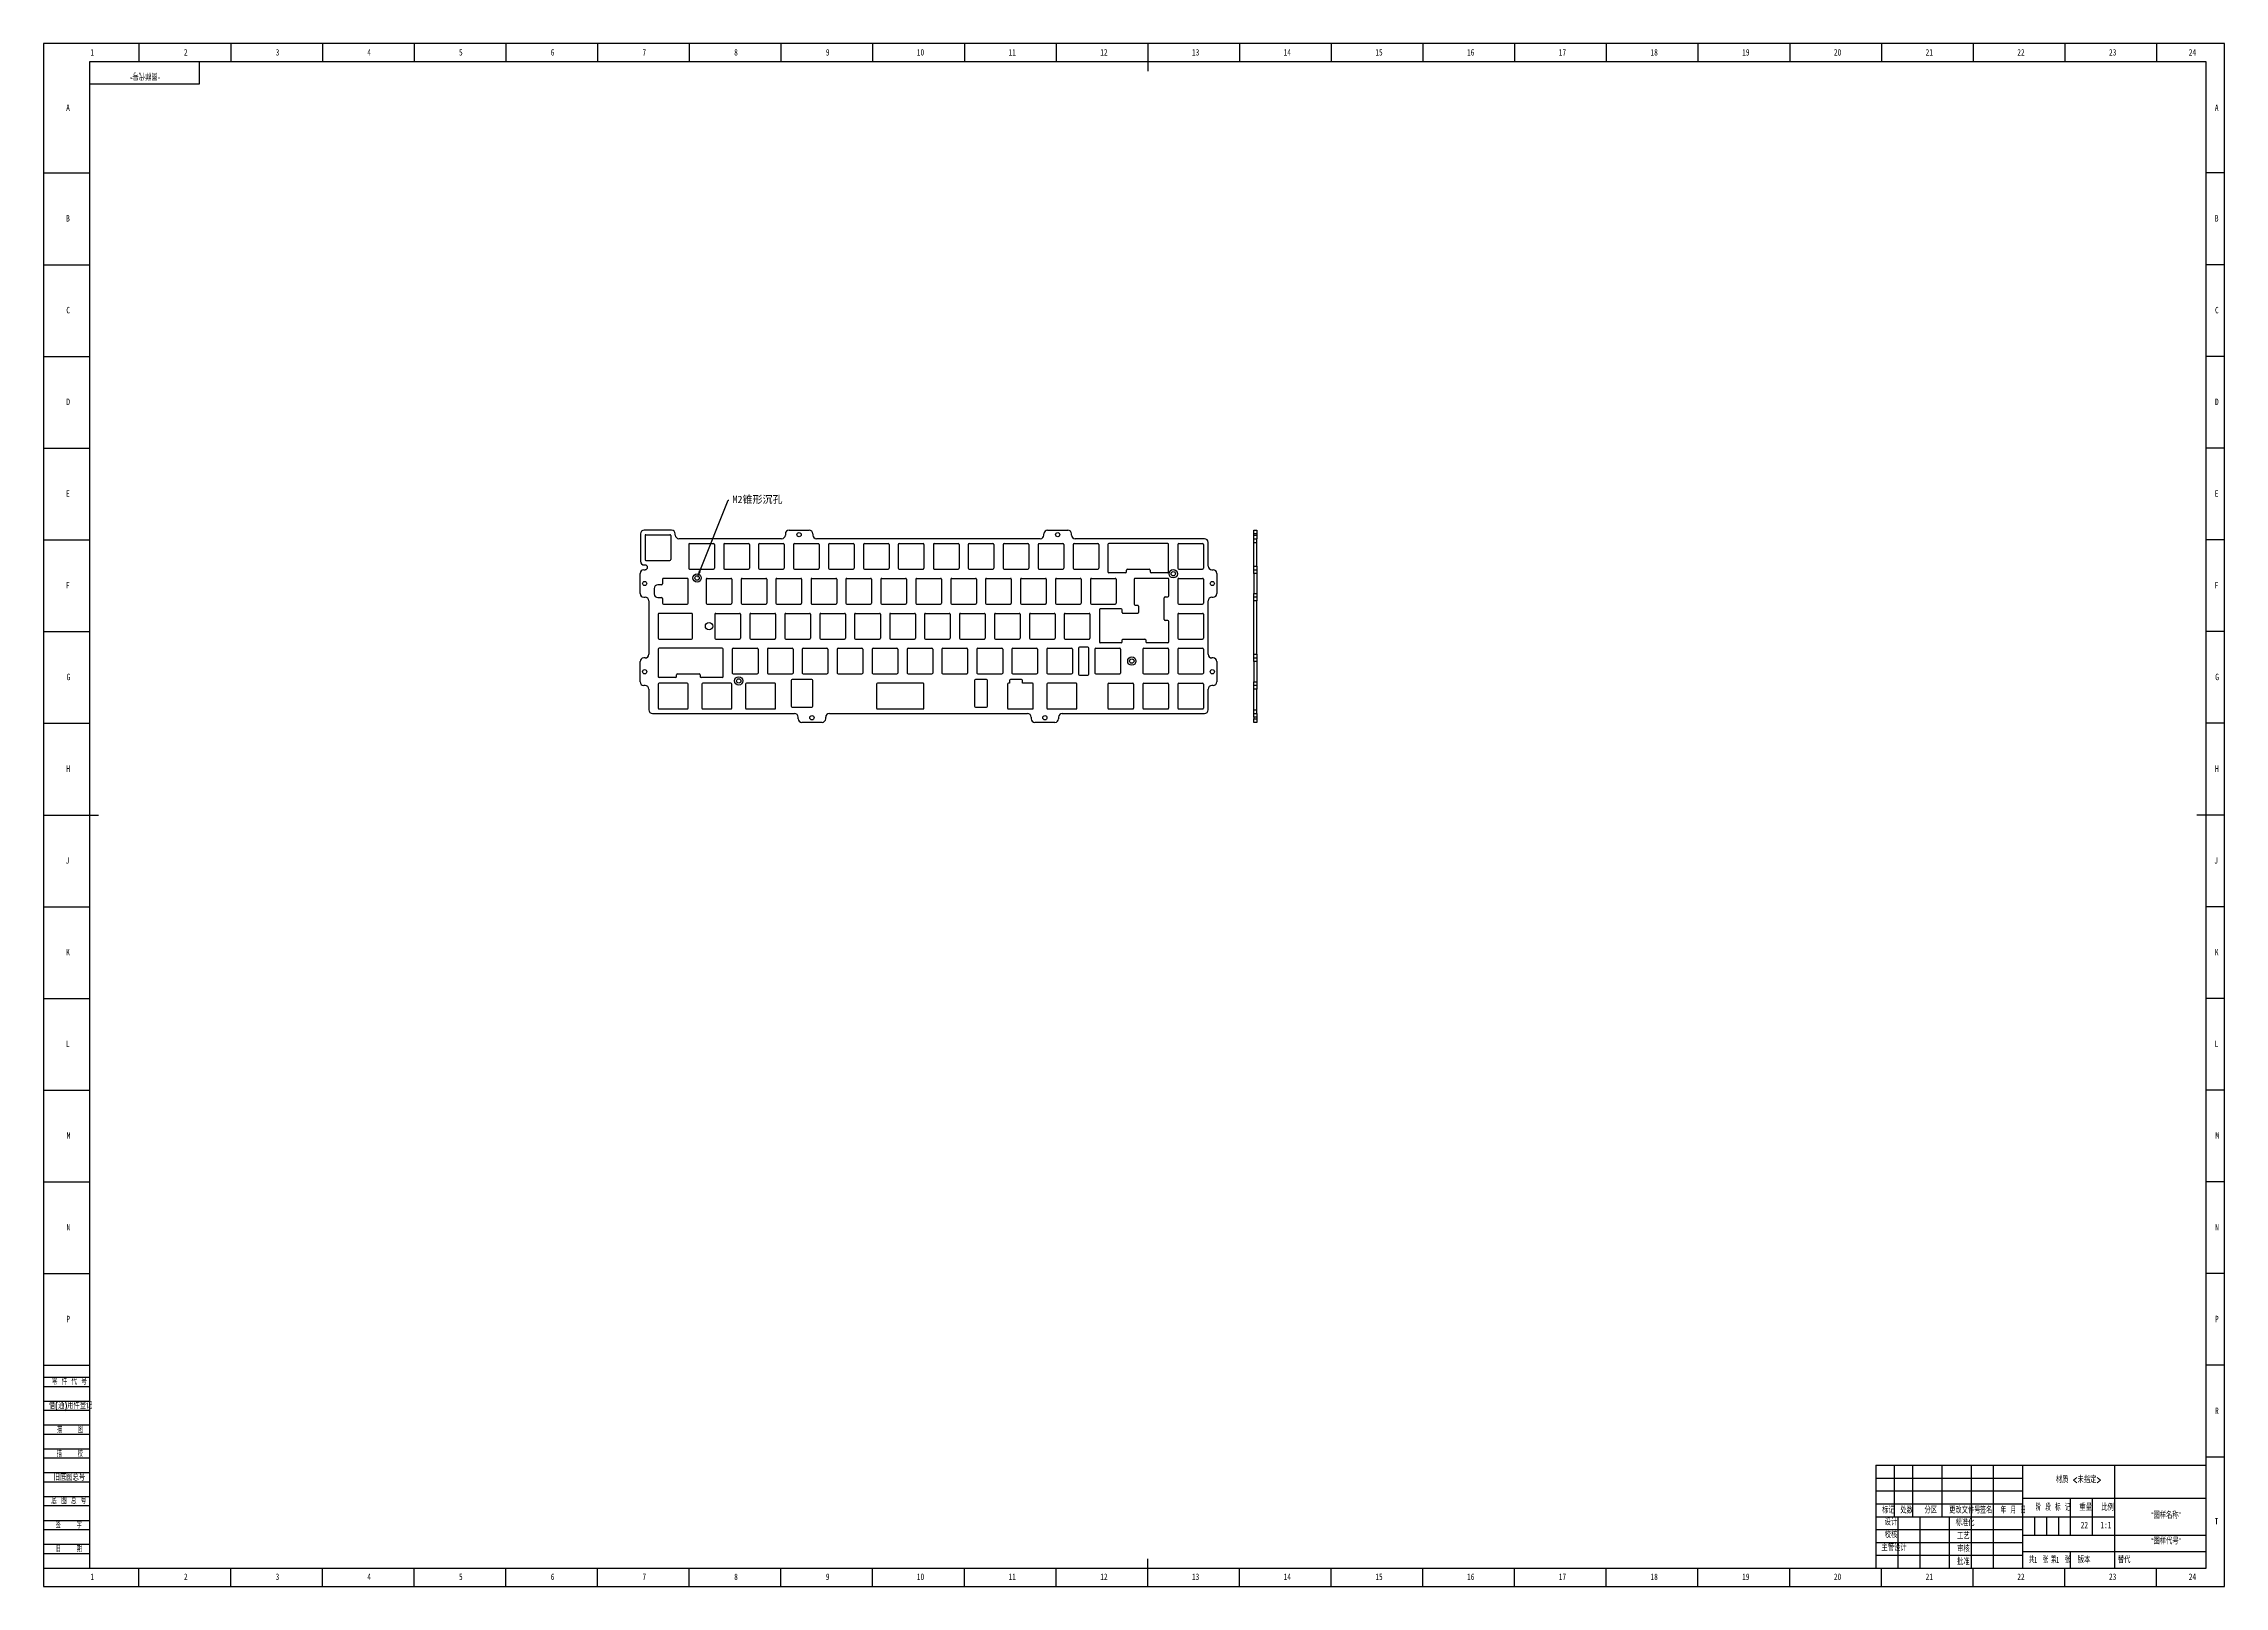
# Model space of a CAD drawing. Header units: millimetres. Extents: x 0 to 1189, y 0 to 841.
import ezdxf
from ezdxf import colors
from ezdxf.entities.mleader import LeaderData, LeaderLine
from ezdxf.math import Vec2, Vec3

# ---------------------------------------------------------------- set-up
doc = ezdxf.new("R2010")
doc.units = ezdxf.units.MM
for name, color, linetype in [('10', 7, 'Continuous'), ('5', 7, 'Continuous'), ('9', 7, 'Continuous'), ('SLD-0', 7, 'Continuous')]:
    doc.layers.add(name, color=color, linetype=linetype)
doc.styles.add('SLDTEXTSTYLE0', font='TXT', dxfattribs={"width": 0.7, "bigfont": 'bigfont'})
doc.styles.add('SLDTEXTSTYLE1', font='TXT', dxfattribs={"width": 0.6, "bigfont": 'bigfont'})
doc.styles.add('SLDTEXTSTYLE2', font='TXT', dxfattribs={"width": 0.614286, "bigfont": 'bigfont'})
doc.styles.add('SLDTEXTSTYLE3', font='TXT', dxfattribs={"width": 0.62, "bigfont": 'bigfont'})
doc.styles.add('SLDTEXTSTYLE4', font='TXT', dxfattribs={"width": 0.566667, "bigfont": 'bigfont'})
doc.styles.add('SLDTEXTSTYLE5', font='TXT', dxfattribs={"width": 0.7})

msp = doc.modelspace()

# ---------------------------------------------------------------- linework, layer by layer
at = {"color": 7, "linetype": 'Continuous', "lineweight": 25}
for p, q in [((325.4, 573.8), (325.4, 558.8)), ((342.4, 575.8), (327.4, 575.8)), ((327.9, 572.8), (327.9, 559.8)), ((328.4, 573.3), (341.4, 573.3)), ((341.9, 572.8), (341.9, 559.8)), ((344.4, 573.1), (344.4, 573.8)), ((402.4, 571.1), (346.4, 571.1)), ((404.4, 573.8), (404.4, 573.1)), ((406.4, 575.8), (417.4, 575.8)), ((419.4, 573.8), (419.4, 573.1)), ((543.4, 571.1), (421.4, 571.1)), ((545.4, 573.1), (545.4, 573.8)), ((547.4, 575.8), (558.4, 575.8)), ((560.4, 573.1), (560.4, 573.8)), ((632.9, 571.1), (562.4, 571.1)), ((659.9, 575.8), (661.4, 575.8)), ((659.9, 573.8), (659.9, 575.8)), ((661.4, 573.8), (659.9, 573.8)), ((659.9, 573.1), (659.9, 573.8)), ((659.9, 573.1), (661.4, 573.1)), ((659.9, 571.1), (659.9, 573.1)), ((659.9, 571.1), (661.4, 571.1)), ((659.9, 569.1), (659.9, 571.1)), ((661.4, 575.8), (661.4, 573.8)), ((661.4, 573.8), (661.4, 573.1)), ((661.4, 573.1), (661.4, 571.1)), ((661.4, 569.1), (661.4, 571.1)), ((328.4, 559.3), (341.4, 559.3)), ((351.7, 568), (351.7, 555)), ((352.2, 568.5), (365.2, 568.5)), ((365.7, 568), (365.7, 555)), ((370.8, 568), (370.8, 555)), ((371.3, 568.5), (384.3, 568.5)), ((384.8, 568), (384.8, 555)), ((389.8, 568), (389.8, 555)), ((390.3, 568.5), (403.3, 568.5)), ((403.8, 568), (403.8, 555)), ((408.9, 568), (408.9, 555)), ((409.4, 568.5), (422.4, 568.5)), ((422.9, 568), (422.9, 555)), ((427.9, 568), (427.9, 555)), ((428.4, 568.5), (441.4, 568.5)), ((441.9, 568), (441.9, 555)), ((447, 568), (447, 555)), ((447.5, 568.5), (460.5, 568.5)), ((461, 568), (461, 555)), ((466, 568), (466, 555)), ((466.5, 568.5), (479.5, 568.5)), ((480, 568), (480, 555)), ((485.1, 568), (485.1, 555)), ((485.6, 568.5), (498.6, 568.5)), ((499.1, 568), (499.1, 555)), ((504.1, 568), (504.1, 555)), ((504.6, 568.5), (517.6, 568.5)), ((518.1, 568), (518.1, 555)), ((523.2, 568), (523.2, 555)), ((523.7, 568.5), (536.7, 568.5)), ((537.2, 568), (537.2, 555)), ((542.2, 568), (542.2, 555)), ((542.7, 568.5), (555.7, 568.5)), ((556.2, 568), (556.2, 555)), ((561.3, 568), (561.3, 555)), ((561.8, 568.5), (574.8, 568.5)), ((575.3, 568), (575.3, 555)), ((580.3, 568), (580.3, 553)), ((612.9, 568.5), (580.8, 568.5)), ((613.4, 553), (613.4, 568)), ((618.4, 568), (618.4, 555)), ((618.9, 568.5), (631.9, 568.5)), ((632.4, 568), (632.4, 555)), ((634.9, 556.2), (634.9, 569.1)), ((659.9, 569.1), (661.4, 569.1)), ((659.9, 556.2), (659.9, 569.1)), ((661.4, 556.2), (661.4, 569.1)), ((325.2, 541.2), (325.2, 552.2)), ((327.2, 554.2), (328, 554.2)), ((327.4, 556.8), (328, 556.8)), ((337.4, 549), (337.4, 546.5)), ((350.9, 549.5), (337.9, 549.5)), ((351.4, 536), (351.4, 549)), ((352.2, 554.5), (365.2, 554.5)), ((361.2, 549), (361.2, 536)), ((361.7, 549.5), (374.7, 549.5)), ((371.3, 554.5), (384.3, 554.5)), ((375.2, 549), (375.2, 536)), ((380.3, 549), (380.3, 536)), ((380.8, 549.5), (393.8, 549.5)), ((390.3, 554.5), (403.3, 554.5)), ((394.3, 549), (394.3, 536)), ((399.3, 549), (399.3, 536)), ((399.8, 549.5), (412.8, 549.5)), ((409.4, 554.5), (422.4, 554.5)), ((413.3, 549), (413.3, 536)), ((418.4, 549), (418.4, 536)), ((418.9, 549.5), (431.9, 549.5)), ((428.4, 554.5), (441.4, 554.5)), ((432.4, 549), (432.4, 536)), ((437.4, 549), (437.4, 536)), ((437.9, 549.5), (450.9, 549.5)), ((447.5, 554.5), (460.5, 554.5)), ((451.4, 549), (451.4, 536)), ((456.5, 549), (456.5, 536)), ((457, 549.5), (470, 549.5)), ((466.5, 554.5), (479.5, 554.5)), ((470.5, 549), (470.5, 536)), ((475.5, 549), (475.5, 536)), ((476, 549.5), (489, 549.5)), ((485.6, 554.5), (498.6, 554.5)), ((489.5, 549), (489.5, 536)), ((494.6, 549), (494.6, 536)), ((495.1, 549.5), (508.1, 549.5)), ((504.6, 554.5), (517.6, 554.5)), ((508.6, 549), (508.6, 536)), ((513.6, 549), (513.6, 536)), ((514.1, 549.5), (527.1, 549.5)), ((523.7, 554.5), (536.7, 554.5)), ((527.6, 549), (527.6, 536)), ((532.7, 549), (532.7, 536)), ((533.2, 549.5), (546.2, 549.5)), ((542.7, 554.5), (555.7, 554.5)), ((546.7, 549), (546.7, 536)), ((551.7, 549), (551.7, 536)), ((552.2, 549.5), (565.2, 549.5)), ((561.8, 554.5), (574.8, 554.5)), ((565.7, 549), (565.7, 536)), ((570.8, 549), (570.8, 536)), ((571.3, 549.5), (584.3, 549.5)), ((589.9, 552.5), (580.8, 552.5)), ((584.8, 549), (584.8, 536)), ((590.4, 553), (590.4, 554)), ((590.9, 554.5), (602.8, 554.5)), ((594.6, 549), (594.6, 535.4)), ((613, 549.5), (595.1, 549.5)), ((603.3, 554), (603.3, 553)), ((612.9, 552.5), (603.8, 552.5)), ((613.5, 539.9), (613.5, 549)), ((618.4, 549), (618.4, 536)), ((618.9, 554.5), (631.9, 554.5)), ((618.9, 549.5), (631.9, 549.5)), ((632.4, 549), (632.4, 536)), ((636.9, 554.2), (637.7, 554.2)), ((639.7, 552.2), (639.7, 541.2)), ((659.9, 556.2), (661.4, 556.2)), ((659.9, 554.2), (659.9, 556.2)), ((659.9, 554.2), (661.4, 554.2)), ((659.9, 552.2), (659.9, 554.2)), ((661.4, 552.2), (659.9, 552.2)), ((659.9, 552.2), (659.9, 541.2)), ((661.4, 556.2), (661.4, 554.2)), ((661.4, 554.2), (661.4, 552.2)), ((661.4, 552.2), (661.4, 541.2)), ((327.2, 539.2), (328, 539.2)), ((330, 537.2), (330, 508.1)), ((332.9, 544), (332.9, 541)), ((336.9, 546), (334.9, 546)), ((334.9, 539), (336.9, 539)), ((337.4, 538.5), (337.4, 536)), ((337.9, 535.5), (350.9, 535.5)), ((361.7, 535.5), (374.7, 535.5)), ((380.8, 535.5), (393.8, 535.5)), ((399.8, 535.5), (412.8, 535.5)), ((418.9, 535.5), (431.9, 535.5)), ((437.9, 535.5), (450.9, 535.5)), ((457, 535.5), (470, 535.5)), ((476, 535.5), (489, 535.5)), ((495.1, 535.5), (508.1, 535.5)), ((514.1, 535.5), (527.1, 535.5)), ((533.2, 535.5), (546.2, 535.5)), ((552.2, 535.5), (565.2, 535.5)), ((571.3, 535.5), (584.3, 535.5)), ((611, 527), (611, 538.9)), ((611.5, 539.4), (613, 539.4)), ((618.9, 535.5), (631.9, 535.5)), ((634.9, 508.1), (634.9, 537.2)), ((636.9, 539.2), (637.7, 539.2)), ((659.9, 541.2), (661.4, 541.2)), ((659.9, 539.2), (659.9, 541.2)), ((661.4, 539.2), (659.9, 539.2)), ((659.9, 537.2), (659.9, 539.2)), ((661.4, 537.2), (659.9, 537.2)), ((659.9, 508.1), (659.9, 537.2)), ((661.4, 541.2), (661.4, 539.2)), ((661.4, 539.2), (661.4, 537.2)), ((661.4, 508.1), (661.4, 537.2)), ((335.1, 529.9), (335.1, 516.9)), ((353.3, 530.4), (335.6, 530.4)), ((353.8, 516.9), (353.8, 529.9)), ((366, 529.9), (366, 516.9)), ((366.5, 530.4), (379.5, 530.4)), ((380, 529.9), (380, 516.9)), ((385.1, 529.9), (385.1, 516.9)), ((385.6, 530.4), (398.6, 530.4)), ((399.1, 529.9), (399.1, 516.9)), ((404.1, 529.9), (404.1, 516.9)), ((404.6, 530.4), (417.6, 530.4)), ((418.1, 529.9), (418.1, 516.9)), ((423.2, 529.9), (423.2, 516.9)), ((423.7, 530.4), (436.7, 530.4)), ((437.2, 529.9), (437.2, 516.9)), ((442.2, 529.9), (442.2, 516.9)), ((442.7, 530.4), (455.7, 530.4)), ((456.2, 529.9), (456.2, 516.9)), ((461.3, 529.9), (461.3, 516.9)), ((461.8, 530.4), (474.8, 530.4)), ((475.3, 529.9), (475.3, 516.9)), ((480.3, 529.9), (480.3, 516.9)), ((480.8, 530.4), (493.8, 530.4)), ((494.3, 529.9), (494.3, 516.9)), ((499.4, 529.9), (499.4, 516.9)), ((499.9, 530.4), (512.9, 530.4)), ((513.4, 529.9), (513.4, 516.9)), ((518.4, 529.9), (518.4, 516.9)), ((518.9, 530.4), (531.9, 530.4)), ((532.4, 529.9), (532.4, 516.9)), ((537.5, 529.9), (537.5, 516.9)), ((538, 530.4), (551, 530.4)), ((551.5, 529.9), (551.5, 516.9)), ((556.5, 529.9), (556.5, 516.9)), ((557, 530.4), (570, 530.4)), ((570.5, 529.9), (570.5, 516.9)), ((575.6, 532.4), (575.6, 514.9)), ((587.5, 532.9), (576.1, 532.9)), ((588, 530.9), (588, 532.4)), ((596.5, 530.4), (588.5, 530.4)), ((595.1, 534.9), (596.5, 534.9)), ((597, 534.4), (597, 530.9)), ((613, 526.5), (611.5, 526.5)), ((613.5, 514.9), (613.5, 526)), ((618.4, 529.9), (618.4, 516.9)), ((618.9, 530.4), (631.9, 530.4)), ((632.4, 529.9), (632.4, 516.9)), ((335.6, 516.4), (353.3, 516.4)), ((370, 511.4), (335.6, 511.4)), ((366.5, 516.4), (379.5, 516.4)), ((376, 511.4), (389, 511.4)), ((385.6, 516.4), (398.6, 516.4)), ((395.1, 511.4), (408.1, 511.4)), ((404.6, 516.4), (417.6, 516.4)), ((414.1, 511.4), (427.1, 511.4)), ((423.7, 516.4), (436.7, 516.4)), ((433.2, 511.4), (446.2, 511.4)), ((442.7, 516.4), (455.7, 516.4)), ((452.2, 511.4), (465.2, 511.4)), ((461.8, 516.4), (474.8, 516.4)), ((471.3, 511.4), (484.3, 511.4)), ((480.8, 516.4), (493.8, 516.4)), ((490.3, 511.4), (503.3, 511.4)), ((499.9, 516.4), (512.9, 516.4)), ((509.4, 511.4), (522.4, 511.4)), ((518.9, 516.4), (531.9, 516.4)), ((528.4, 511.4), (541.4, 511.4)), ((538, 516.4), (551, 516.4)), ((547.5, 511.4), (560.5, 511.4)), ((557, 516.4), (570, 516.4)), ((564.3, 511.4), (564.3, 497.3)), ((569.3, 511.9), (564.8, 511.9)), ((569.8, 497.3), (569.8, 511.4)), ((573.7, 511.4), (586.7, 511.4)), ((587.5, 514.4), (576.1, 514.4)), ((588, 514.9), (588, 515.9)), ((588.5, 516.4), (600.4, 516.4)), ((599.9, 511.4), (612.9, 511.4)), ((600.9, 515.9), (600.9, 514.9)), ((613, 514.4), (601.4, 514.4)), ((618.9, 516.4), (631.9, 516.4)), ((618.9, 511.4), (631.9, 511.4)), ((325.2, 493.1), (325.2, 504.1)), ((328, 506.1), (327.2, 506.1)), ((335.1, 510.9), (335.1, 495.9)), ((370.5, 495.9), (370.5, 510.9)), ((375.5, 510.9), (375.5, 497.9)), ((389.5, 510.9), (389.5, 497.9)), ((394.6, 510.9), (394.6, 497.9)), ((408.6, 510.9), (408.6, 497.9)), ((413.6, 510.9), (413.6, 497.9)), ((427.6, 510.9), (427.6, 497.9)), ((432.7, 510.9), (432.7, 497.9)), ((446.7, 510.9), (446.7, 497.9)), ((451.7, 510.9), (451.7, 497.9)), ((465.7, 510.9), (465.7, 497.9)), ((470.8, 510.9), (470.8, 497.9)), ((484.8, 510.9), (484.8, 497.9)), ((489.8, 510.9), (489.8, 497.9)), ((503.8, 510.9), (503.8, 497.9)), ((508.9, 510.9), (508.9, 497.9)), ((522.9, 510.9), (522.9, 497.9)), ((527.9, 510.9), (527.9, 497.9)), ((541.9, 510.9), (541.9, 497.9)), ((547, 510.9), (547, 497.9)), ((561, 510.9), (561, 497.9)), ((573.2, 510.9), (573.2, 497.9)), ((587.2, 510.9), (587.2, 497.9)), ((599.4, 510.9), (599.4, 497.9)), ((613.4, 510.9), (613.4, 497.9)), ((618.4, 510.9), (618.4, 497.9)), ((632.4, 510.9), (632.4, 497.9)), ((637.7, 506.1), (636.9, 506.1)), ((639.7, 504.1), (639.7, 493.1)), ((659.9, 508.1), (661.4, 508.1)), ((659.9, 506.1), (659.9, 508.1)), ((659.9, 506.1), (661.4, 506.1)), ((659.9, 504.1), (659.9, 506.1)), ((661.4, 504.1), (659.9, 504.1)), ((659.9, 504.1), (659.9, 493.1)), ((661.4, 508.1), (661.4, 506.1)), ((661.4, 506.1), (661.4, 504.1)), ((661.4, 504.1), (661.4, 493.1)), ((328, 491.1), (327.2, 491.1)), ((330, 489.1), (330, 477.8)), ((335.1, 491.8), (335.1, 478.8)), ((344.6, 495.4), (335.6, 495.4)), ((350.9, 492.3), (335.6, 492.3)), ((345.1, 495.9), (345.1, 496.9)), ((345.6, 497.4), (357.5, 497.4)), ((351.4, 478.8), (351.4, 491.8)), ((358, 496.9), (358, 495.9)), ((370, 495.4), (358.5, 495.4)), ((358.9, 491.8), (358.9, 478.8)), ((374.7, 492.3), (359.4, 492.3)), ((375.2, 478.8), (375.2, 491.8)), ((376, 497.4), (389, 497.4)), ((382.7, 491.8), (382.7, 478.8)), ((398.6, 492.3), (383.2, 492.3)), ((395.1, 497.4), (408.1, 497.4)), ((399.1, 478.8), (399.1, 491.8)), ((407.6, 493.8), (407.6, 479.8)), ((418.9, 494.3), (408.1, 494.3)), ((414.1, 497.4), (427.1, 497.4)), ((419.4, 479.8), (419.4, 493.8)), ((433.2, 497.4), (446.2, 497.4)), ((452.2, 497.4), (465.2, 497.4)), ((454.1, 491.8), (454.1, 478.8)), ((479.5, 492.3), (454.6, 492.3)), ((471.3, 497.4), (484.3, 497.4)), ((480, 478.8), (480, 491.8)), ((490.3, 497.4), (503.3, 497.4)), ((507.6, 493.8), (507.6, 479.8)), ((514.1, 494.3), (508.1, 494.3)), ((509.4, 497.4), (522.4, 497.4)), ((514.6, 479.8), (514.6, 493.8)), ((525.6, 491.8), (525.6, 478.8)), ((526.7, 492.3), (526.1, 492.3)), ((526.7, 493.8), (526.7, 492.3)), ((533.2, 494.3), (527.2, 494.3)), ((528.4, 497.4), (541.4, 497.4)), ((533.7, 492.3), (533.7, 493.8)), ((539.1, 492.3), (533.7, 492.3)), ((539.6, 478.8), (539.6, 491.8)), ((547, 491.8), (547, 478.8)), ((547.5, 497.4), (560.5, 497.4)), ((562.9, 492.3), (547.5, 492.3)), ((563.4, 478.8), (563.4, 491.8)), ((564.8, 496.8), (569.3, 496.8)), ((573.7, 497.4), (586.7, 497.4)), ((580.3, 491.8), (580.3, 478.8)), ((580.8, 492.3), (593.8, 492.3)), ((594.3, 491.8), (594.3, 478.8)), ((599.4, 491.8), (599.4, 478.8)), ((599.9, 497.4), (612.9, 497.4)), ((599.9, 492.3), (612.9, 492.3)), ((613.4, 491.8), (613.4, 478.8)), ((618.4, 491.8), (618.4, 478.8)), ((618.9, 497.4), (631.9, 497.4)), ((618.9, 492.3), (631.9, 492.3)), ((632.4, 491.8), (632.4, 478.8)), ((634.9, 477.8), (634.9, 489.1)), ((637.7, 491.1), (636.9, 491.1)), ((659.9, 493.1), (661.4, 493.1)), ((659.9, 491.1), (659.9, 493.1)), ((661.4, 491.1), (659.9, 491.1)), ((659.9, 489.1), (659.9, 491.1)), ((661.4, 489.1), (659.9, 489.1)), ((659.9, 477.8), (659.9, 489.1)), ((661.4, 493.1), (661.4, 491.1)), ((661.4, 491.1), (661.4, 489.1)), ((661.4, 477.8), (661.4, 489.1)), ((332, 475.8), (409.4, 475.8)), ((335.6, 478.3), (350.9, 478.3)), ((359.4, 478.3), (374.7, 478.3)), ((383.2, 478.3), (398.6, 478.3)), ((408.1, 479.3), (418.9, 479.3)), ((428.4, 475.8), (536.4, 475.8)), ((454.6, 478.3), (479.5, 478.3)), ((508.1, 479.3), (514.1, 479.3)), ((526.1, 478.3), (539.1, 478.3)), ((547.5, 478.3), (562.9, 478.3)), ((555.4, 475.8), (632.9, 475.8)), ((580.8, 478.3), (593.8, 478.3)), ((599.9, 478.3), (612.9, 478.3)), ((618.9, 478.3), (631.9, 478.3)), ((659.9, 477.8), (661.4, 477.8)), ((659.9, 475.8), (659.9, 477.8)), ((659.9, 475.8), (661.4, 475.8)), ((659.9, 473.8), (659.9, 475.8)), ((661.4, 475.8), (661.4, 477.8)), ((661.4, 475.8), (661.4, 473.8)), ((411.4, 473), (411.4, 473.8)), ((424.4, 471), (413.4, 471)), ((426.4, 473), (426.4, 473.8)), ((538.4, 473.8), (538.4, 473)), ((551.4, 471), (540.4, 471)), ((553.4, 473.8), (553.4, 473)), ((661.4, 473.8), (659.9, 473.8)), ((659.9, 473.8), (659.9, 473)), ((659.9, 473), (661.4, 473)), ((659.9, 471), (659.9, 473)), ((661.4, 471), (659.9, 471)), ((661.4, 473.8), (661.4, 473)), ((661.4, 473), (661.4, 471))]:
    msp.add_line(p, q, dxfattribs=at)
for centre, radius in [((411.9, 573.3), 1.15), ((552.9, 573.3), 1.15), ((327.7, 546.7), 1.15), ((356.3, 549.7), 2.25), ((356.3, 549.7), 1.2), ((615.9, 552), 2.25), ((615.9, 552), 1.2), ((637.2, 546.7), 1.15), ((362.8, 523.4), 2), ((327.7, 498.6), 1.15), ((593.3, 504.4), 2.25), ((593.3, 504.4), 1.2), ((637.2, 498.6), 1.15), ((379, 493.6), 2.25), ((379, 493.6), 1.2), ((418.9, 473.5), 1.15), ((545.9, 473.5), 1.15)]:
    msp.add_circle(centre, radius, dxfattribs=at)
for centre, radius, start, end in [((327.4, 573.8), 2, 90, 180), ((328.4, 572.8), 0.5, 90, 180), ((341.4, 572.8), 0.5, 0, 90), ((342.4, 573.8), 2, 0, 90), ((346.4, 573.1), 2, 180, 270), ((402.4, 573.1), 2, 270, 0), ((406.4, 573.8), 2, 90, 180), ((417.4, 573.8), 2, 0, 90), ((421.4, 573.1), 2, 180, 270), ((543.4, 573.1), 2, 270, 0), ((547.4, 573.8), 2, 90, 180), ((558.4, 573.8), 2, 0, 90), ((562.4, 573.1), 2, 180, 270), ((632.9, 569.1), 2, 0, 90), ((328.4, 559.8), 0.5, 180, 270), ((341.4, 559.8), 0.5, 270, 0), ((352.2, 568), 0.5, 90, 180), ((365.2, 568), 0.5, 0, 90), ((371.3, 568), 0.5, 90, 180), ((384.3, 568), 0.5, 0, 90), ((390.3, 568), 0.5, 90, 180), ((403.3, 568), 0.5, 0, 90), ((409.4, 568), 0.5, 90, 180), ((422.4, 568), 0.5, 0, 90), ((428.4, 568), 0.5, 90, 180), ((441.4, 568), 0.5, 0, 90), ((447.5, 568), 0.5, 90, 180), ((460.5, 568), 0.5, 0, 90), ((466.5, 568), 0.5, 90, 180), ((479.5, 568), 0.5, 0, 90), ((485.6, 568), 0.5, 90, 180), ((498.6, 568), 0.5, 0, 90), ((504.6, 568), 0.5, 90, 180), ((517.6, 568), 0.5, 0, 90), ((523.7, 568), 0.5, 90, 180), ((536.7, 568), 0.5, 0, 90), ((542.7, 568), 0.5, 90, 180), ((555.7, 568), 0.5, 0, 90), ((561.8, 568), 0.5, 90, 180), ((574.8, 568), 0.5, 0, 90), ((580.8, 568), 0.5, 90, 180), ((612.9, 568), 0.5, 0, 90), ((618.9, 568), 0.5, 90, 180), ((631.9, 568), 0.5, 0, 90), ((327.2, 552.2), 2, 90, 180), ((327.4, 558.8), 2, 180, 270), ((328, 555.5), 1.26, 270, 90), ((337.9, 549), 0.5, 90, 180), ((350.9, 549), 0.5, 0, 90), ((352.2, 555), 0.5, 180, 270), ((361.7, 549), 0.5, 90, 180), ((365.2, 555), 0.5, 270, 0), ((371.3, 555), 0.5, 180, 270), ((374.7, 549), 0.5, 0, 90), ((380.8, 549), 0.5, 90, 180), ((384.3, 555), 0.5, 270, 0), ((390.3, 555), 0.5, 180, 270), ((393.8, 549), 0.5, 0, 90), ((399.8, 549), 0.5, 90, 180), ((403.3, 555), 0.5, 270, 0), ((409.4, 555), 0.5, 180, 270), ((412.8, 549), 0.5, 0, 90), ((418.9, 549), 0.5, 90, 180), ((422.4, 555), 0.5, 270, 0), ((428.4, 555), 0.5, 180, 270), ((431.9, 549), 0.5, 0, 90), ((437.9, 549), 0.5, 90, 180), ((441.4, 555), 0.5, 270, 0), ((447.5, 555), 0.5, 180, 270), ((450.9, 549), 0.5, 0, 90), ((457, 549), 0.5, 90, 180), ((460.5, 555), 0.5, 270, 0), ((466.5, 555), 0.5, 180, 270), ((470, 549), 0.5, 0, 90), ((476, 549), 0.5, 90, 180), ((479.5, 555), 0.5, 270, 0), ((485.6, 555), 0.5, 180, 270), ((489, 549), 0.5, 0, 90), ((495.1, 549), 0.5, 90, 180), ((498.6, 555), 0.5, 270, 0), ((504.6, 555), 0.5, 180, 270), ((508.1, 549), 0.5, 0, 90), ((514.1, 549), 0.5, 90, 180), ((517.6, 555), 0.5, 270, 0), ((523.7, 555), 0.5, 180, 270), ((527.1, 549), 0.5, 0, 90), ((533.2, 549), 0.5, 90, 180), ((536.7, 555), 0.5, 270, 0), ((542.7, 555), 0.5, 180, 270), ((546.2, 549), 0.5, 0, 90), ((552.2, 549), 0.5, 90, 180), ((555.7, 555), 0.5, 270, 0), ((561.8, 555), 0.5, 180, 270), ((565.2, 549), 0.5, 0, 90), ((571.3, 549), 0.5, 90, 180), ((574.8, 555), 0.5, 270, 0), ((580.8, 553), 0.5, 180, 270), ((584.3, 549), 0.5, 0, 90), ((589.9, 553), 0.5, 270, 0), ((590.9, 554), 0.5, 90, 180), ((595.1, 549), 0.5, 90, 180), ((602.8, 554), 0.5, 0, 90), ((603.8, 553), 0.5, 180, 270), ((612.9, 553), 0.5, 270, 0), ((613, 549), 0.5, 0, 90), ((618.9, 555), 0.5, 180, 270), ((618.9, 549), 0.5, 90, 180), ((631.9, 555), 0.5, 270, 0), ((631.9, 549), 0.5, 0, 90), ((636.9, 556.2), 2, 180, 270), ((637.7, 552.2), 2, 0, 90), ((327.2, 541.2), 2, 180, 270), ((328, 537.2), 2, 0, 90), ((334.9, 544), 2, 90, 180), ((334.9, 541), 2, 180, 270), ((336.9, 546.5), 0.5, 270, 0), ((336.9, 538.5), 0.5, 0, 90), ((337.9, 536), 0.5, 180, 270), ((350.9, 536), 0.5, 270, 0), ((361.7, 536), 0.5, 180, 270), ((374.7, 536), 0.5, 270, 0), ((380.8, 536), 0.5, 180, 270), ((393.8, 536), 0.5, 270, 0), ((399.8, 536), 0.5, 180, 270), ((412.8, 536), 0.5, 270, 0), ((418.9, 536), 0.5, 180, 270), ((431.9, 536), 0.5, 270, 0), ((437.9, 536), 0.5, 180, 270), ((450.9, 536), 0.5, 270, 0), ((457, 536), 0.5, 180, 270), ((470, 536), 0.5, 270, 0), ((476, 536), 0.5, 180, 270), ((489, 536), 0.5, 270, 0), ((495.1, 536), 0.5, 180, 270), ((508.1, 536), 0.5, 270, 0), ((514.1, 536), 0.5, 180, 270), ((527.1, 536), 0.5, 270, 0), ((533.2, 536), 0.5, 180, 270), ((546.2, 536), 0.5, 270, 0), ((552.2, 536), 0.5, 180, 270), ((565.2, 536), 0.5, 270, 0), ((571.3, 536), 0.5, 180, 270), ((584.3, 536), 0.5, 270, 0), ((595.1, 535.4), 0.5, 180, 270), ((611.5, 538.9), 0.5, 90, 180), ((613, 539.9), 0.5, 270, 0), ((618.9, 536), 0.5, 180, 270), ((631.9, 536), 0.5, 270, 0), ((636.9, 537.2), 2, 90, 180), ((637.7, 541.2), 2, 270, 0), ((335.6, 529.9), 0.5, 90, 180), ((353.3, 529.9), 0.5, 0, 90), ((366.5, 529.9), 0.5, 90, 180), ((379.5, 529.9), 0.5, 0, 90), ((385.6, 529.9), 0.5, 90, 180), ((398.6, 529.9), 0.5, 0, 90), ((404.6, 529.9), 0.5, 90, 180), ((417.6, 529.9), 0.5, 0, 90), ((423.7, 529.9), 0.5, 90, 180), ((436.7, 529.9), 0.5, 0, 90), ((442.7, 529.9), 0.5, 90, 180), ((455.7, 529.9), 0.5, 0, 90), ((461.8, 529.9), 0.5, 90, 180), ((474.8, 529.9), 0.5, 0, 90), ((480.8, 529.9), 0.5, 90, 180), ((493.8, 529.9), 0.5, 0, 90), ((499.9, 529.9), 0.5, 90, 180), ((512.9, 529.9), 0.5, 0, 90), ((518.9, 529.9), 0.5, 90, 180), ((531.9, 529.9), 0.5, 0, 90), ((538, 529.9), 0.5, 90, 180), ((551, 529.9), 0.5, 0, 90), ((557, 529.9), 0.5, 90, 180), ((570, 529.9), 0.5, 0, 90), ((576.1, 532.4), 0.5, 90, 180), ((587.5, 532.4), 0.5, 0, 90), ((588.5, 530.9), 0.5, 180, 270), ((596.5, 534.4), 0.5, 0, 90), ((596.5, 530.9), 0.5, 270, 0), ((611.5, 527), 0.5, 180, 270), ((613, 526), 0.5, 0, 90), ((618.9, 529.9), 0.5, 90, 180), ((631.9, 529.9), 0.5, 0, 90), ((335.6, 516.9), 0.5, 180, 270), ((335.6, 510.9), 0.5, 90, 180), ((353.3, 516.9), 0.5, 270, 0), ((366.5, 516.9), 0.5, 180, 270), ((370, 510.9), 0.5, 0, 90), ((376, 510.9), 0.5, 90, 180), ((379.5, 516.9), 0.5, 270, 0), ((385.6, 516.9), 0.5, 180, 270), ((389, 510.9), 0.5, 0, 90), ((395.1, 510.9), 0.5, 90, 180), ((398.6, 516.9), 0.5, 270, 0), ((404.6, 516.9), 0.5, 180, 270), ((408.1, 510.9), 0.5, 0, 90), ((414.1, 510.9), 0.5, 90, 180), ((417.6, 516.9), 0.5, 270, 0), ((423.7, 516.9), 0.5, 180, 270), ((427.1, 510.9), 0.5, 0, 90), ((433.2, 510.9), 0.5, 90, 180), ((436.7, 516.9), 0.5, 270, 0), ((442.7, 516.9), 0.5, 180, 270), ((446.2, 510.9), 0.5, 0, 90), ((452.2, 510.9), 0.5, 90, 180), ((455.7, 516.9), 0.5, 270, 0), ((461.8, 516.9), 0.5, 180, 270), ((465.2, 510.9), 0.5, 0, 90), ((471.3, 510.9), 0.5, 90, 180), ((474.8, 516.9), 0.5, 270, 0), ((480.8, 516.9), 0.5, 180, 270), ((484.3, 510.9), 0.5, 0, 90), ((490.3, 510.9), 0.5, 90, 180), ((493.8, 516.9), 0.5, 270, 0), ((499.9, 516.9), 0.5, 180, 270), ((503.3, 510.9), 0.5, 0, 90), ((509.4, 510.9), 0.5, 90, 180), ((512.9, 516.9), 0.5, 270, 0), ((518.9, 516.9), 0.5, 180, 270), ((522.4, 510.9), 0.5, 0, 90), ((528.4, 510.9), 0.5, 90, 180), ((531.9, 516.9), 0.5, 270, 0), ((538, 516.9), 0.5, 180, 270), ((541.4, 510.9), 0.5, 0, 90), ((547.5, 510.9), 0.5, 90, 180), ((551, 516.9), 0.5, 270, 0), ((557, 516.9), 0.5, 180, 270), ((560.5, 510.9), 0.5, 0, 90), ((564.8, 511.4), 0.5, 90, 180), ((569.3, 511.4), 0.5, 0, 90), ((570, 516.9), 0.5, 270, 0), ((573.7, 510.9), 0.5, 90, 180), ((576.1, 514.9), 0.5, 180, 270), ((586.7, 510.9), 0.5, 0, 90), ((587.5, 514.9), 0.5, 270, 0), ((588.5, 515.9), 0.5, 90, 180), ((599.9, 510.9), 0.5, 90, 180), ((600.4, 515.9), 0.5, 0, 90), ((601.4, 514.9), 0.5, 180, 270), ((612.9, 510.9), 0.5, 0, 90), ((613, 514.9), 0.5, 270, 0), ((618.9, 516.9), 0.5, 180, 270), ((618.9, 510.9), 0.5, 90, 180), ((631.9, 516.9), 0.5, 270, 0), ((631.9, 510.9), 0.5, 0, 90), ((327.2, 504.1), 2, 90, 180), ((328, 508.1), 2, 270, 0), ((636.9, 508.1), 2, 180, 270), ((637.7, 504.1), 2, 0, 90), ((327.2, 493.1), 2, 180, 270), ((328, 489.1), 2, 0, 90), ((335.6, 495.9), 0.5, 180, 270), ((335.6, 491.8), 0.5, 90, 180), ((344.6, 495.9), 0.5, 270, 0), ((345.6, 496.9), 0.5, 90, 180), ((350.9, 491.8), 0.5, 0, 90), ((357.5, 496.9), 0.5, 0, 90), ((358.5, 495.9), 0.5, 180, 270), ((359.4, 491.8), 0.5, 90, 180), ((370, 495.9), 0.5, 270, 0), ((374.7, 491.8), 0.5, 0, 90), ((376, 497.9), 0.5, 180, 270), ((383.2, 491.8), 0.5, 90, 180), ((389, 497.9), 0.5, 270, 0), ((395.1, 497.9), 0.5, 180, 270), ((398.6, 491.8), 0.5, 0, 90), ((408.1, 493.8), 0.5, 90, 180), ((408.1, 497.9), 0.5, 270, 0), ((414.1, 497.9), 0.5, 180, 270), ((418.9, 493.8), 0.5, 0, 90), ((427.1, 497.9), 0.5, 270, 0), ((433.2, 497.9), 0.5, 180, 270), ((446.2, 497.9), 0.5, 270, 0), ((452.2, 497.9), 0.5, 180, 270), ((454.6, 491.8), 0.5, 90, 180), ((465.2, 497.9), 0.5, 270, 0), ((471.3, 497.9), 0.5, 180, 270), ((479.5, 491.8), 0.5, 0, 90), ((484.3, 497.9), 0.5, 270, 0), ((490.3, 497.9), 0.5, 180, 270), ((503.3, 497.9), 0.5, 270, 0), ((508.1, 493.8), 0.5, 90, 180), ((509.4, 497.9), 0.5, 180, 270), ((514.1, 493.8), 0.5, 0, 90), ((522.4, 497.9), 0.5, 270, 0), ((526.1, 491.8), 0.5, 90, 180), ((527.2, 493.8), 0.5, 90, 180), ((528.4, 497.9), 0.5, 180, 270), ((533.2, 493.8), 0.5, 0, 90), ((539.1, 491.8), 0.5, 0, 90), ((541.4, 497.9), 0.5, 270, 0), ((547.5, 497.9), 0.5, 180, 270), ((547.5, 491.8), 0.5, 90, 180), ((560.5, 497.9), 0.5, 270, 0), ((562.9, 491.8), 0.5, 0, 90), ((564.8, 497.3), 0.5, 180, 270), ((569.3, 497.3), 0.5, 270, 0), ((573.7, 497.9), 0.5, 180, 270), ((580.8, 491.8), 0.5, 90, 180), ((586.7, 497.9), 0.5, 270, 0), ((593.8, 491.8), 0.5, 0, 90), ((599.9, 497.9), 0.5, 180, 270), ((599.9, 491.8), 0.5, 90, 180), ((612.9, 497.9), 0.5, 270, 0), ((612.9, 491.8), 0.5, 0, 90), ((618.9, 497.9), 0.5, 180, 270), ((618.9, 491.8), 0.5, 90, 180), ((631.9, 497.9), 0.5, 270, 0), ((631.9, 491.8), 0.5, 0, 90), ((636.9, 489.1), 2, 90, 180), ((637.7, 493.1), 2, 270, 0), ((332, 477.8), 2, 180, 270), ((335.6, 478.8), 0.5, 180, 270), ((350.9, 478.8), 0.5, 270, 0), ((359.4, 478.8), 0.5, 180, 270), ((374.7, 478.8), 0.5, 270, 0), ((383.2, 478.8), 0.5, 180, 270), ((398.6, 478.8), 0.5, 270, 0), ((408.1, 479.8), 0.5, 180, 270), ((409.4, 473.8), 2, 0, 90), ((418.9, 479.8), 0.5, 270, 0), ((428.4, 473.8), 2, 90, 180), ((454.6, 478.8), 0.5, 180, 270), ((479.5, 478.8), 0.5, 270, 0), ((508.1, 479.8), 0.5, 180, 270), ((514.1, 479.8), 0.5, 270, 0), ((526.1, 478.8), 0.5, 180, 270), ((536.4, 473.8), 2, 0, 90), ((539.1, 478.8), 0.5, 270, 0), ((547.5, 478.8), 0.5, 180, 270), ((555.4, 473.8), 2, 90, 180), ((562.9, 478.8), 0.5, 270, 0), ((580.8, 478.8), 0.5, 180, 270), ((593.8, 478.8), 0.5, 270, 0), ((599.9, 478.8), 0.5, 180, 270), ((612.9, 478.8), 0.5, 270, 0), ((618.9, 478.8), 0.5, 180, 270), ((631.9, 478.8), 0.5, 270, 0), ((632.9, 477.8), 2, 270, 0), ((413.4, 473), 2, 180, 270), ((424.4, 473), 2, 270, 0), ((540.4, 473), 2, 180, 270), ((551.4, 473), 2, 270, 0)]:
    msp.add_arc(centre, radius, start, end, dxfattribs=at)
at = {"layer": '5', "color": 7}
for p, q in [((1189, 841), (0, 841)), ((0, 841), (0, 0)), ((1189, 0), (1189, 841)), ((0, 114), (25, 114)), ((0, 109), (25, 109)), ((0, 101), (25, 101)), ((0, 96), (25, 96)), ((0, 88), (25, 88)), ((0, 83), (25, 83)), ((0, 75), (25, 75)), ((0, 70), (25, 70)), ((0, 62), (25, 62)), ((0, 57), (25, 57)), ((0, 49), (25, 49)), ((999, 59), (1079, 59)), ((999, 52), (1079, 52)), ((0, 44), (25, 44)), ((0, 36), (25, 36)), ((1085.5, 38), (1085.5, 28)), ((1092, 38), (1092, 28)), ((1098.5, 38), (1098.5, 28)), ((0, 31), (25, 31)), ((0, 23), (25, 23)), ((0, 18), (25, 18)), ((0, 0), (1189, 0))]:
    msp.add_line(p, q, dxfattribs=at)
at = {"layer": '5'}
for p, q in [((52, 841), (52, 831.1)), ((102, 841), (102, 831.1)), ((152, 841), (152, 831.1)), ((202, 841), (202, 831.1)), ((252, 841), (252, 831.1)), ((302, 841), (302, 831.1)), ((352, 841), (352, 831.1)), ((402, 841), (402, 831.1)), ((452, 841), (452, 831.1)), ((502, 841), (502, 831.1)), ((552, 841), (552, 831.1)), ((652, 841), (652, 831.1)), ((702, 841), (702, 831.1)), ((752, 841), (752, 831.1)), ((802, 841), (802, 831.1)), ((852, 841), (852, 831.1)), ((902, 841), (902, 831.1)), ((952, 841), (952, 831.1)), ((1002, 841), (1002, 831.1)), ((1052, 841), (1052, 831.1)), ((1102, 841), (1102, 831.1)), ((1152, 841), (1152, 831.1)), ((0, 770.5), (25, 770.5)), ((1189, 770.5), (1179, 770.5)), ((0, 720.5), (25, 720.5)), ((1189, 720.5), (1179, 720.5)), ((0, 670.5), (25, 670.5)), ((1189, 670.5), (1179, 670.5)), ((0, 620.5), (25, 620.5)), ((1189, 620.5), (1179, 620.5)), ((0, 570.5), (25, 570.5)), ((1189, 570.5), (1179, 570.5)), ((0, 520.5), (25, 520.5)), ((1189, 520.5), (1179, 520.5)), ((0, 470.5), (25, 470.5)), ((1189, 470.5), (1179, 470.5)), ((0, 370.5), (25, 370.5)), ((1189, 370.5), (1179, 370.5)), ((0, 320.5), (25, 320.5)), ((1189, 320.5), (1179, 320.5)), ((0, 270.5), (25, 270.5)), ((1189, 270.5), (1179, 270.5)), ((0, 220.5), (25, 220.5)), ((1189, 220.5), (1179, 220.5)), ((0, 170.5), (25, 170.5)), ((1189, 170.5), (1179, 170.5)), ((0, 120.5), (25, 120.5)), ((1189, 120.5), (1179, 120.5)), ((1189, 70.5), (1179, 70.5)), ((52, 0), (52, 10)), ((102, 0), (102, 10)), ((152, 0), (152, 10)), ((202, 0), (202, 10)), ((252, 0), (252, 10)), ((302, 0), (302, 10)), ((352, 0), (352, 10)), ((402, 0), (402, 10)), ((452, 0), (452, 10)), ((502, 0), (502, 10)), ((552, 0), (552, 10)), ((652, 0), (652, 10)), ((702, 0), (702, 10)), ((752, 0), (752, 10)), ((802, 0), (802, 10)), ((852, 0), (852, 10)), ((902, 0), (902, 10)), ((952, 0), (952, 10)), ((1002, 0), (1002, 10)), ((1052, 0), (1052, 10)), ((1102, 0), (1102, 10)), ((1152, 0), (1152, 10))]:
    msp.add_line(p, q, dxfattribs=at)
at = {"layer": '5', "lineweight": 25}
for p, q in [((602, 841), (602, 826)), ((0, 420.5), (30, 420.5)), ((1189, 420.5), (1174, 420.5)), ((602, 0), (602, 15)), ((1105, 19), (1105, 10))]:
    msp.add_line(p, q, dxfattribs=at)
at = {"layer": '5', "color": 7, "lineweight": 25}
for p, q in [((1179, 831.1), (25, 831.1)), ((25, 831.1), (25, 10)), ((85, 819), (85, 831)), ((1179, 10), (1179, 831.1)), ((25, 819), (85, 819)), ((999, 66), (1179, 66)), ((999, 66), (999, 10)), ((1009, 66), (1009, 38)), ((1019, 66), (1019, 38)), ((1035, 66), (1035, 38)), ((1051, 66), (1051, 10)), ((1063, 66), (1063, 10)), ((1079, 66), (1079, 10)), ((1129, 66), (1129, 38)), ((1079, 48), (1179, 48)), ((1105, 48), (1105, 28)), ((1117, 48), (1117, 28)), ((999, 45), (1079, 45)), ((999, 38), (1129, 38)), ((1011, 38), (1011, 10)), ((1023, 38), (1023, 10)), ((1039, 38), (1039, 10)), ((1129, 38), (1129, 10)), ((999, 31), (1079, 31)), ((999, 24), (1079, 24)), ((1079, 28), (1179, 28)), ((999, 17), (1079, 17)), ((1079, 19), (1179, 19)), ((0, 10), (1179, 10))]:
    msp.add_line(p, q, dxfattribs=at)

# ---------------------------------------------------------------- texts
at = {"layer": '10', "char_height": 3.5}
for s, insert, attachment_point, style in [('1', (26.5, 838), 2, 'SLDTEXTSTYLE5'), ('2', (77.5, 838), 2, 'SLDTEXTSTYLE5'), ('3', (127.5, 838), 2, 'SLDTEXTSTYLE5'), ('4', (177.5, 838), 2, 'SLDTEXTSTYLE5'), ('5', (227.5, 838), 2, 'SLDTEXTSTYLE5'), ('6', (277.5, 838), 2, 'SLDTEXTSTYLE5'), ('7', (327.5, 838), 2, 'SLDTEXTSTYLE5'), ('8', (377.5, 838), 2, 'SLDTEXTSTYLE5'), ('9', (427.5, 838), 2, 'SLDTEXTSTYLE5'), ('10', (478.1, 838), 2, 'SLDTEXTSTYLE5'), ('11', (528.1, 838), 2, 'SLDTEXTSTYLE5'), ('12', (578.1, 838), 2, 'SLDTEXTSTYLE5'), ('13', (628.1, 838), 2, 'SLDTEXTSTYLE5'), ('14', (678.1, 838), 2, 'SLDTEXTSTYLE5'), ('15', (728.1, 838), 2, 'SLDTEXTSTYLE5'), ('16', (778.1, 838), 2, 'SLDTEXTSTYLE5'), ('17', (828.1, 838), 2, 'SLDTEXTSTYLE5'), ('18', (878.1, 838), 2, 'SLDTEXTSTYLE5'), ('19', (928.1, 838), 2, 'SLDTEXTSTYLE5'), ('20', (978.1, 838), 2, 'SLDTEXTSTYLE5'), ('21', (1028.1, 838), 2, 'SLDTEXTSTYLE5'), ('22', (1078.1, 838), 2, 'SLDTEXTSTYLE5'), ('23', (1128.1, 838), 2, 'SLDTEXTSTYLE5'), ('24', (1171.6, 838), 2, 'SLDTEXTSTYLE5'), ('A', (13.3, 807.8), 2, 'SLDTEXTSTYLE5'), ('A', (1184.8, 807.8), 2, 'SLDTEXTSTYLE5'), ('B', (13.3, 747.5), 2, 'SLDTEXTSTYLE5'), ('B', (1184.8, 747.5), 2, 'SLDTEXTSTYLE5'), ('C', (13.4, 697.5), 2, 'SLDTEXTSTYLE5'), ('C', (1184.9, 697.5), 2, 'SLDTEXTSTYLE5'), ('D', (13.4, 647.5), 2, 'SLDTEXTSTYLE5'), ('D', (1184.9, 647.5), 2, 'SLDTEXTSTYLE5'), ('E', (13.3, 597.5), 2, 'SLDTEXTSTYLE5'), ('E', (1184.8, 597.5), 2, 'SLDTEXTSTYLE5'), ('F', (13.2, 547.5), 2, 'SLDTEXTSTYLE5'), ('F', (1184.7, 547.5), 2, 'SLDTEXTSTYLE5'), ('G', (13.5, 497.5), 2, 'SLDTEXTSTYLE5'), ('G', (1185, 497.5), 2, 'SLDTEXTSTYLE5'), ('H', (13.4, 447.5), 2, 'SLDTEXTSTYLE5'), ('H', (1184.9, 447.5), 2, 'SLDTEXTSTYLE5'), ('J', (13, 397.5), 2, 'SLDTEXTSTYLE5'), ('J', (1184.5, 397.5), 2, 'SLDTEXTSTYLE5'), ('K', (13.3, 347.5), 2, 'SLDTEXTSTYLE5'), ('K', (1184.8, 347.5), 2, 'SLDTEXTSTYLE5'), ('L', (13.2, 297.5), 2, 'SLDTEXTSTYLE5'), ('L', (1184.7, 297.5), 2, 'SLDTEXTSTYLE5'), ('M', (13.6, 247.5), 2, 'SLDTEXTSTYLE5'), ('M', (1185.1, 247.5), 2, 'SLDTEXTSTYLE5'), ('N', (13.5, 197.5), 2, 'SLDTEXTSTYLE5'), ('N', (1185, 197.5), 2, 'SLDTEXTSTYLE5'), ('P', (13.4, 147.5), 2, 'SLDTEXTSTYLE5'), ('P', (1184.9, 147.5), 2, 'SLDTEXTSTYLE5'), ('R', (1184.9, 97.5), 2, 'SLDTEXTSTYLE5'), ('材质 <未指定>', (1109.5, 59.9), 2, 'SLDTEXTSTYLE0'), ('“图样名称”', (1157.2, 40.5), 2, 'SLDTEXTSTYLE0'), ('T', (1184.7, 37.3), 2, 'SLDTEXTSTYLE5'), ('校核', (1007.2, 29.9), 2, 'SLDTEXTSTYLE0'), ('22', (1112.7, 35.2), 2, 'SLDTEXTSTYLE5'), ('“图样代号”', (1157.2, 26.4), 2, 'SLDTEXTSTYLE0'), ('主管设计', (1008.9, 22.8), 2, 'SLDTEXTSTYLE0'), ('1', (1085.1, 16.2), 1, 'SLDTEXTSTYLE5'), ('1', (1097.1, 16.2), 1, 'SLDTEXTSTYLE5'), ('1', (26.5, 7), 2, 'SLDTEXTSTYLE5'), ('2', (77.5, 7), 2, 'SLDTEXTSTYLE5'), ('3', (127.5, 7), 2, 'SLDTEXTSTYLE5'), ('4', (177.5, 7), 2, 'SLDTEXTSTYLE5'), ('5', (227.5, 7), 2, 'SLDTEXTSTYLE5'), ('6', (277.5, 7), 2, 'SLDTEXTSTYLE5'), ('7', (327.5, 7), 2, 'SLDTEXTSTYLE5'), ('8', (377.5, 7), 2, 'SLDTEXTSTYLE5'), ('9', (427.5, 7), 2, 'SLDTEXTSTYLE5'), ('10', (478.1, 7), 2, 'SLDTEXTSTYLE5'), ('11', (528.1, 7), 2, 'SLDTEXTSTYLE5'), ('12', (578.1, 7), 2, 'SLDTEXTSTYLE5'), ('13', (628.1, 7), 2, 'SLDTEXTSTYLE5'), ('14', (678.1, 7), 2, 'SLDTEXTSTYLE5'), ('15', (728.1, 7), 2, 'SLDTEXTSTYLE5'), ('16', (778.1, 7), 2, 'SLDTEXTSTYLE5'), ('17', (828.1, 7), 2, 'SLDTEXTSTYLE5'), ('18', (878.1, 7), 2, 'SLDTEXTSTYLE5'), ('19', (928.1, 7), 2, 'SLDTEXTSTYLE5'), ('20', (978.1, 7), 2, 'SLDTEXTSTYLE5'), ('21', (1028.1, 7), 2, 'SLDTEXTSTYLE5'), ('22', (1078.1, 7), 2, 'SLDTEXTSTYLE5'), ('23', (1128.1, 7), 2, 'SLDTEXTSTYLE5'), ('24', (1171.6, 7), 2, 'SLDTEXTSTYLE5')]:
    msp.add_mtext(s, dxfattribs=dict(at, insert=insert, attachment_point=attachment_point, style=style))
at = {"layer": '10', "color": 7, "insert": (1112.5, 16.2), "char_height": 3.5, "attachment_point": 2, "style": 'SLDTEXTSTYLE0'}
msp.add_mtext('版本', dxfattribs=at)
at = {"layer": '9', "color": 7, "char_height": 3.5}
for s, insert, attachment_point, style in [('零 件 代 号', (4.5, 113.4), 1, 'SLDTEXTSTYLE2'), ('借(通)用件登记', (2.9, 100.3), 1, 'SLDTEXTSTYLE0'), ('描    图', (14.4, 87.2), 2, 'SLDTEXTSTYLE4'), ('描    校', (14.3, 74.1), 2, 'SLDTEXTSTYLE4'), ('旧底图总号', (5.5, 61.2), 1, 'SLDTEXTSTYLE0'), ('底 图 总 号', (4.2, 48.4), 1, 'SLDTEXTSTYLE2'), ('标记', (1005.8, 43.3), 2, 'SLDTEXTSTYLE0'), ('设计', (1007.2, 36.8), 2, 'SLDTEXTSTYLE0'), ('处数', (1015.8, 43.3), 2, 'SLDTEXTSTYLE0'), ('分区', (1028.9, 43.3), 2, 'SLDTEXTSTYLE0'), ('更改文件号', (1047.5, 43.3), 2, 'SLDTEXTSTYLE0'), ('标准化', (1047.6, 36.4), 2, 'SLDTEXTSTYLE0'), ('签名', (1059.1, 43.3), 2, 'SLDTEXTSTYLE0'), ('年 月 日', (1073.9, 43.3), 2, 'SLDTEXTSTYLE3'), ('阶 段 标 记', (1095.5, 44.8), 2, 'SLDTEXTSTYLE2'), ('重量', (1113.4, 44.8), 2, 'SLDTEXTSTYLE0'), ('比例', (1125.3, 44.8), 2, 'SLDTEXTSTYLE0'), ('签    字', (13.7, 35.2), 2, 'SLDTEXTSTYLE4'), ('工艺', (1046.7, 29.2), 2, 'SLDTEXTSTYLE0'), ('日    期', (13.8, 22.2), 2, 'SLDTEXTSTYLE4'), ('批准', (1046.7, 15.2), 2, 'SLDTEXTSTYLE0'), ('审核', (1046.7, 22.2), 2, 'SLDTEXTSTYLE0'), ('共  张', (1087.7, 16.2), 2, 'SLDTEXTSTYLE1'), ('第  张', (1099.7, 16.2), 2, 'SLDTEXTSTYLE1')]:
    msp.add_mtext(s, dxfattribs=dict(at, insert=insert, attachment_point=attachment_point, style=style))
at = {"layer": 'SLD-0', "insert": (55.3, 821.7), "char_height": 3.5, "attachment_point": 2, "rotation": 180, "style": 'SLDTEXTSTYLE0'}
msp.add_mtext('“图样代号”', dxfattribs=at)
at = {"layer": 'SLD-0', "char_height": 3.5}
for s, insert, attachment_point, style in [('1:1', (1124.4, 35.2), 2, 'SLDTEXTSTYLE5'), ('替代', (1130.9, 16.2), 1, 'SLDTEXTSTYLE0')]:
    msp.add_mtext(s, dxfattribs=dict(at, insert=insert, attachment_point=attachment_point, style=style))

# ---------------------------------------------------------------- leaders
ml = msp.add_multileader_mtext('Standard')
ml.set_content('M2{\\fSimSun|b0|i0|c134|p2;锥形沉孔}', color=256)
ml.set_leader_properties()
ml.build(insert=Vec2(0, 0))
ml.multileader.update_dxf_attribs({"text_right_attachment_type": 6, "dogleg_length": 0.36})
ctx = ml.context
ctx.base_point, ctx.plane_origin = Vec3(373.6, 592.2), Vec3(356.3, 549.7)
ctx.right_attachment = 6
notes = []
notes.append((ctx, [(0, (1, 1, 0), (373.2, 592.2), (1, 0), 0.36, [(0, [(356.3, 549.7)], 0, [])])]))
ctx.mtext.insert, ctx.mtext.flow_direction = Vec3(375.6, 594.5), 5
for ctx, leaders in notes:
    for number, flags, end, landing, length, lines in leaders:
        leader = LeaderData()
        leader.index, (leader.has_last_leader_line, leader.has_dogleg_vector, leader.attachment_direction) = number, flags
        leader.last_leader_point, leader.dogleg_vector, leader.dogleg_length = Vec3(end), Vec3(landing), length
        for number, points, colour, breaks in lines:
            line = LeaderLine()
            line.index, line.vertices, line.color, line.breaks = number, Vec3.list(points), colors.encode_raw_color(colour), breaks
            leader.lines.append(line)
        ctx.leaders.append(leader)

doc.saveas('drawing.dxf')
